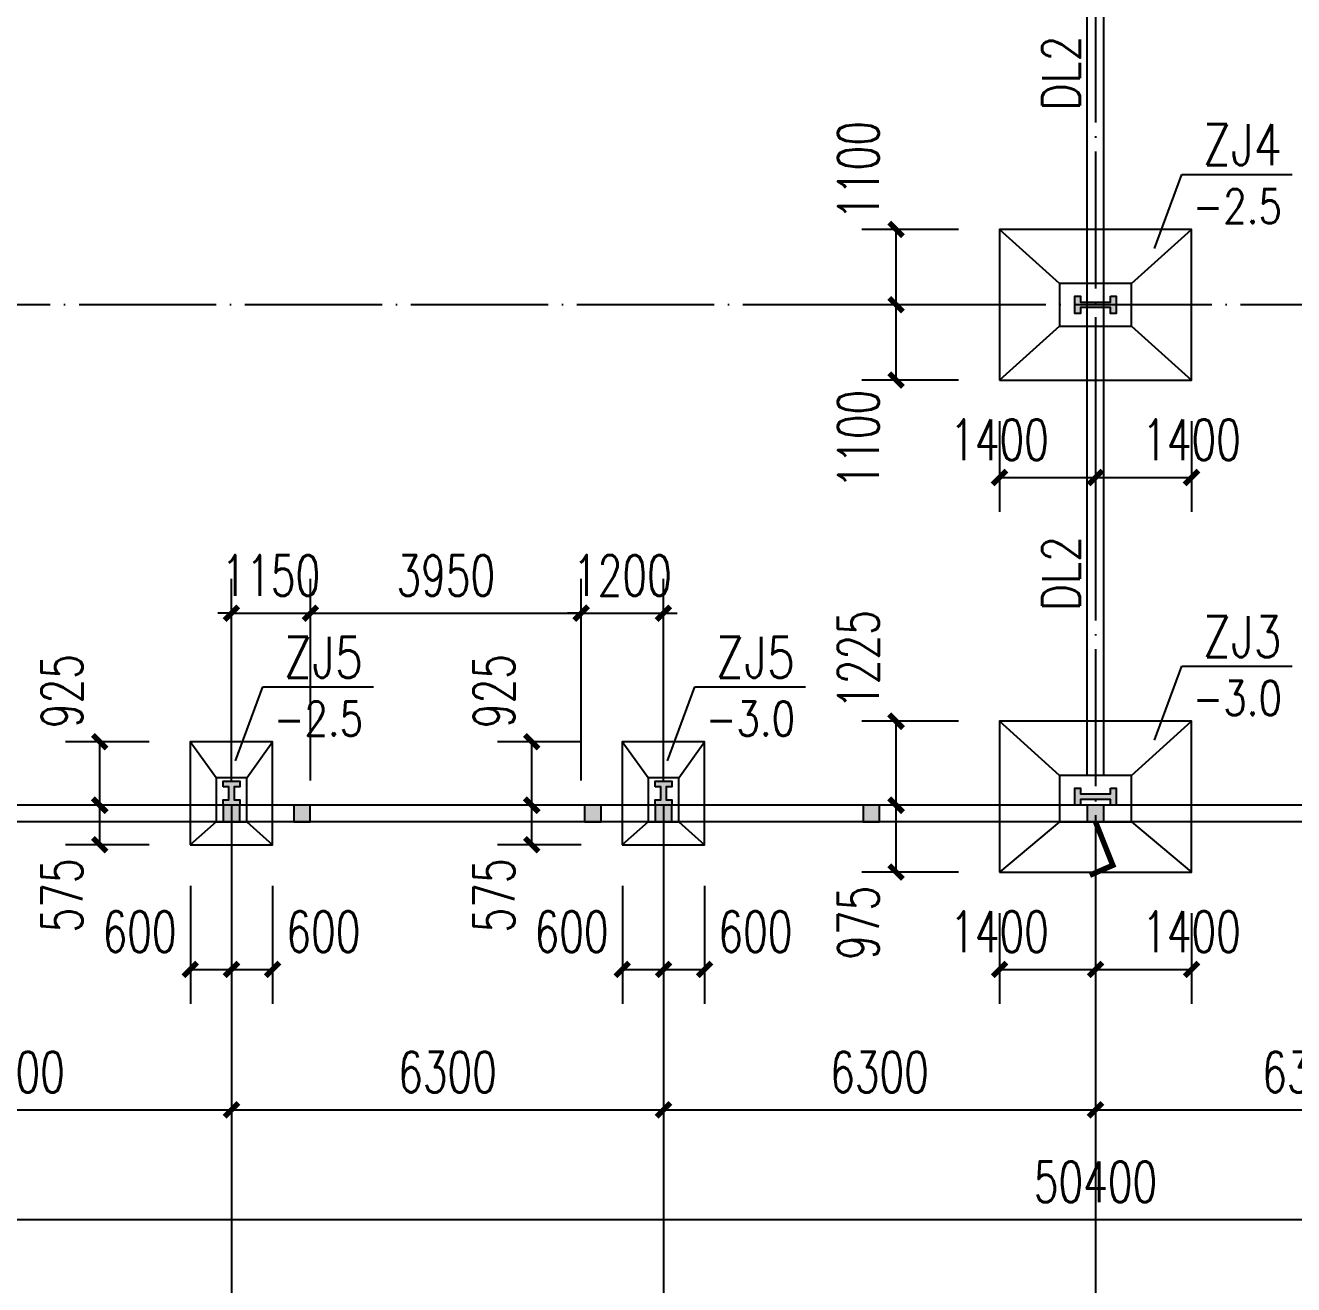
# Model space of a CAD drawing. Extents: x 37237700 to 37865026, y 138877 to 347670.
# Drawn here: x 37263291 to 37281786, y 251351 to 269718 of the extents above; entities that cross this region are included whole.
import ezdxf

# ---------------------------------------------------------------- set-up
doc = ezdxf.new("R2010")
doc.units = 0
doc.header["$LTSCALE"] = 1000
doc.header["$MEASUREMENT"] = 0
doc.linetypes.add('ACAD_ISO04W100', pattern=[30.5, 24, -3, 0.5, -3])
doc.linetypes.add('DOTE', pattern=[2.42, 2, -0.2, 0.02, -0.2])
doc.layers.get('0').update_dxf_attribs({"linetype": 'CONTINUOUS'})
doc.layers.get('DEFPOINTS').update_dxf_attribs({"linetype": 'CONTINUOUS'})
for name, color, linetype in [('AXIS', 3, 'CONTINUOUS'), ('COLUMN', 7, 'CONTINUOUS'), ('DOTE', 1, 'ACAD_ISO04W100'), ('PUB_DIM', 3, 'CONTINUOUS'), ('PUB_HATCH', 8, 'CONTINUOUS'), ('独立基础', 2, 'CONTINUOUS')]:
    doc.layers.add(name, color=color, linetype=linetype)
doc.styles.add('_TCH_DIM_T3', font='SIMPLEX', dxfattribs={"width": 0.705882, "bigfont": 'GBCBIG'})
doc.styles.add('DIM_FONT', font='SIMPLEX.shx', dxfattribs={"width": 0.8})
doc.dimstyles.new('_TCH_ARCH&&200', dxfattribs={"dimtxt": 595, "dimasz": 200, "dimexe": 500, "dimexo": 600, "dimgap": 252.5, "dimtad": 1, "dimdec": 0, "dimzin": 0, "dimdsep": 46, "dimtxsty": '_TCH_DIM_T3', "dimblk": 'ARCHTICK', "dimcen": 0.09, "dimclrt": 7, "dimazin": 2, "dimtfac": 1, "dimtdec": 0, "dimtix": 1, "dimtmove": 2, "dimatfit": 3, "dimfxl": 1, "dimtolj": 1, "dimtzin": 0, "dimarcsym": 0})

# ---------------------------------------------------------------- blocks, each defined once
blk = doc.blocks.new('_ArchTick')
at = {"color": 0, "linetype": 'ByBlock', "const_width": 0.4}
blk.add_lwpolyline([(-0.5, -0.5), (0.5, 0.5)], dxfattribs=at)
blk = doc.blocks.new('*D1146')
at = {"layer": 'DEFPOINTS', "color": 0}
for p in [(37267447, 261144), (37266297, 258103), (37267447, 258103)]:
    blk.add_point(p, dxfattribs=at)
at = {"layer": 'PUB_DIM', "color": 0, "lineweight": -2}
for p, q in [((37266297, 258703), (37266297, 261644)), ((37267447, 258703), (37267447, 261644)), ((37266297, 261144), (37266097, 261144)), ((37266297, 261144), (37267447, 261144)), ((37267447, 261144), (37267647, 261144))]:
    blk.add_line(p, q, dxfattribs=at)
at = {"layer": 'PUB_DIM', "color": 0, "lineweight": -2, "xscale": 200, "yscale": 200, "zscale": 200}
blk.add_blockref('_ArchTick', (37266297, 261144), dxfattribs=at)
at = {"layer": 'PUB_DIM', "color": 0, "lineweight": -2, "xscale": 200, "yscale": 200, "zscale": 200, "rotation": 180}
blk.add_blockref('_ArchTick', (37267447, 261144), dxfattribs=at)
at = {"layer": 'PUB_DIM', "color": 7, "insert": (37266872, 261694), "char_height": 595, "attachment_point": 5, "style": '_TCH_DIM_T3'}
blk.add_mtext('\\A1;1150', dxfattribs=at)
blk = doc.blocks.new('*D1147')
at = {"layer": 'DEFPOINTS', "color": 0}
for p in [(37271397, 261144), (37267447, 258103), (37271397, 258103)]:
    blk.add_point(p, dxfattribs=at)
at = {"layer": 'PUB_DIM', "color": 0, "lineweight": -2}
for p, q in [((37267447, 258703), (37267447, 261644)), ((37271397, 258703), (37271397, 261644)), ((37267447, 261144), (37271397, 261144))]:
    blk.add_line(p, q, dxfattribs=at)
at = {"layer": 'PUB_DIM', "color": 0, "lineweight": -2, "xscale": 200, "yscale": 200, "zscale": 200, "rotation": 180}
blk.add_blockref('_ArchTick', (37267447, 261144), dxfattribs=at)
at = {"layer": 'PUB_DIM', "color": 0, "lineweight": -2, "xscale": 200, "yscale": 200, "zscale": 200}
blk.add_blockref('_ArchTick', (37271397, 261144), dxfattribs=at)
at = {"layer": 'PUB_DIM', "color": 7, "insert": (37269422, 261694), "char_height": 595, "attachment_point": 5, "style": '_TCH_DIM_T3'}
blk.add_mtext('\\A1;3950', dxfattribs=at)
blk = doc.blocks.new('*D1148')
at = {"layer": 'DEFPOINTS', "color": 0}
for p in [(37272597, 261144), (37271397, 258103), (37272597, 258103)]:
    blk.add_point(p, dxfattribs=at)
at = {"layer": 'PUB_DIM', "color": 0, "lineweight": -2}
for p, q in [((37271397, 258703), (37271397, 261644)), ((37272597, 258703), (37272597, 261644)), ((37271397, 261144), (37271197, 261144)), ((37271397, 261144), (37272597, 261144)), ((37272597, 261144), (37272797, 261144))]:
    blk.add_line(p, q, dxfattribs=at)
at = {"layer": 'PUB_DIM', "color": 0, "lineweight": -2, "xscale": 200, "yscale": 200, "zscale": 200}
blk.add_blockref('_ArchTick', (37271397, 261144), dxfattribs=at)
at = {"layer": 'PUB_DIM', "color": 0, "lineweight": -2, "xscale": 200, "yscale": 200, "zscale": 200, "rotation": 180}
blk.add_blockref('_ArchTick', (37272597, 261144), dxfattribs=at)
at = {"layer": 'PUB_DIM', "color": 7, "insert": (37271997, 261694), "char_height": 595, "attachment_point": 5, "style": '_TCH_DIM_T3'}
blk.add_mtext('\\A1;1200', dxfattribs=at)
blk = doc.blocks.new('*D1273')
at = {"layer": 'DEFPOINTS', "color": 0}
for p in [(37270676, 258343), (37271997, 258343), (37271997, 257768)]:
    blk.add_point(p, dxfattribs=at)
at = {"layer": 'PUB_DIM', "color": 0, "lineweight": -2}
for p, q in [((37271397, 258343), (37270176, 258343)), ((37270676, 257768), (37270676, 258343)), ((37271397, 257768), (37270176, 257768))]:
    blk.add_line(p, q, dxfattribs=at)
at = {"layer": 'PUB_DIM', "color": 0, "lineweight": -2, "xscale": 200, "yscale": 200, "zscale": 200}
for p, rotation in [((37270676, 258343), 90), ((37270676, 257768), 270)]:
    blk.add_blockref('_ArchTick', p, dxfattribs=dict(at, rotation=rotation))
at = {"layer": 'PUB_DIM', "color": 7, "insert": (37270126, 257028), "char_height": 595, "attachment_point": 5, "rotation": 90, "style": '_TCH_DIM_T3'}
blk.add_mtext('\\A1;575', dxfattribs=at)
blk = doc.blocks.new('*D1274')
at = {"layer": 'DEFPOINTS', "color": 0}
for p in [(37270676, 259268), (37271997, 259268), (37271997, 258343)]:
    blk.add_point(p, dxfattribs=at)
at = {"layer": 'PUB_DIM', "color": 0, "lineweight": -2}
for p, q in [((37271397, 259268), (37270176, 259268)), ((37270676, 258343), (37270676, 259268)), ((37271397, 258343), (37270176, 258343))]:
    blk.add_line(p, q, dxfattribs=at)
at = {"layer": 'PUB_DIM', "color": 0, "lineweight": -2, "xscale": 200, "yscale": 200, "zscale": 200}
for p, rotation in [((37270676, 259268), 90), ((37270676, 258343), 270)]:
    blk.add_blockref('_ArchTick', p, dxfattribs=dict(at, rotation=rotation))
at = {"layer": 'PUB_DIM', "color": 7, "insert": (37270126, 260008), "char_height": 595, "attachment_point": 5, "rotation": 90, "style": '_TCH_DIM_T3'}
blk.add_mtext('\\A1;925', dxfattribs=at)
blk = doc.blocks.new('*D1275')
at = {"layer": 'DEFPOINTS', "color": 0}
for p in [(37271997, 257768), (37272597, 257768), (37272597, 255949)]:
    blk.add_point(p, dxfattribs=at)
at = {"layer": 'PUB_DIM', "color": 0, "lineweight": -2}
for p, q in [((37271997, 257168), (37271997, 255449)), ((37272597, 257168), (37272597, 255449)), ((37271997, 255949), (37272597, 255949))]:
    blk.add_line(p, q, dxfattribs=at)
at = {"layer": 'PUB_DIM', "color": 0, "lineweight": -2, "xscale": 200, "yscale": 200, "zscale": 200, "rotation": 180}
blk.add_blockref('_ArchTick', (37271997, 255949), dxfattribs=at)
at = {"layer": 'PUB_DIM', "color": 0, "lineweight": -2, "xscale": 200, "yscale": 200, "zscale": 200}
blk.add_blockref('_ArchTick', (37272597, 255949), dxfattribs=at)
at = {"layer": 'PUB_DIM', "color": 7, "insert": (37271257, 256499), "char_height": 595, "attachment_point": 5, "style": '_TCH_DIM_T3'}
blk.add_mtext('\\A1;600', dxfattribs=at)
blk = doc.blocks.new('*D1276')
at = {"layer": 'DEFPOINTS', "color": 0}
for p in [(37272597, 257768), (37273197, 257768), (37273197, 255949)]:
    blk.add_point(p, dxfattribs=at)
at = {"layer": 'PUB_DIM', "color": 0, "lineweight": -2}
for p, q in [((37272597, 257168), (37272597, 255449)), ((37273197, 257168), (37273197, 255449)), ((37272597, 255949), (37273197, 255949))]:
    blk.add_line(p, q, dxfattribs=at)
at = {"layer": 'PUB_DIM', "color": 0, "lineweight": -2, "xscale": 200, "yscale": 200, "zscale": 200, "rotation": 180}
blk.add_blockref('_ArchTick', (37272597, 255949), dxfattribs=at)
at = {"layer": 'PUB_DIM', "color": 0, "lineweight": -2, "xscale": 200, "yscale": 200, "zscale": 200}
blk.add_blockref('_ArchTick', (37273197, 255949), dxfattribs=at)
at = {"layer": 'PUB_DIM', "color": 7, "insert": (37273937, 256499), "char_height": 595, "attachment_point": 5, "style": '_TCH_DIM_T3'}
blk.add_mtext('\\A1;600', dxfattribs=at)
blk = doc.blocks.new('*D1281')
at = {"layer": 'DEFPOINTS', "color": 0}
for p in [(37264376, 258343), (37265697, 258343), (37265697, 257768)]:
    blk.add_point(p, dxfattribs=at)
at = {"layer": 'PUB_DIM', "color": 0, "lineweight": -2}
for p, q in [((37265097, 258343), (37263876, 258343)), ((37264376, 257768), (37264376, 258343)), ((37265097, 257768), (37263876, 257768))]:
    blk.add_line(p, q, dxfattribs=at)
at = {"layer": 'PUB_DIM', "color": 0, "lineweight": -2, "xscale": 200, "yscale": 200, "zscale": 200}
for p, rotation in [((37264376, 258343), 90), ((37264376, 257768), 270)]:
    blk.add_blockref('_ArchTick', p, dxfattribs=dict(at, rotation=rotation))
at = {"layer": 'PUB_DIM', "color": 7, "insert": (37263826, 257028), "char_height": 595, "attachment_point": 5, "rotation": 90, "style": '_TCH_DIM_T3'}
blk.add_mtext('\\A1;575', dxfattribs=at)
blk = doc.blocks.new('*D1282')
at = {"layer": 'DEFPOINTS', "color": 0}
for p in [(37264376, 259268), (37265697, 259268), (37265697, 258343)]:
    blk.add_point(p, dxfattribs=at)
at = {"layer": 'PUB_DIM', "color": 0, "lineweight": -2}
for p, q in [((37265097, 259268), (37263876, 259268)), ((37264376, 258343), (37264376, 259268)), ((37265097, 258343), (37263876, 258343))]:
    blk.add_line(p, q, dxfattribs=at)
at = {"layer": 'PUB_DIM', "color": 0, "lineweight": -2, "xscale": 200, "yscale": 200, "zscale": 200}
for p, rotation in [((37264376, 259268), 90), ((37264376, 258343), 270)]:
    blk.add_blockref('_ArchTick', p, dxfattribs=dict(at, rotation=rotation))
at = {"layer": 'PUB_DIM', "color": 7, "insert": (37263826, 260008), "char_height": 595, "attachment_point": 5, "rotation": 90, "style": '_TCH_DIM_T3'}
blk.add_mtext('\\A1;925', dxfattribs=at)
blk = doc.blocks.new('*D1283')
at = {"layer": 'DEFPOINTS', "color": 0}
for p in [(37265697, 257768), (37266297, 257768), (37266297, 255949)]:
    blk.add_point(p, dxfattribs=at)
at = {"layer": 'PUB_DIM', "color": 0, "lineweight": -2}
for p, q in [((37265697, 257168), (37265697, 255449)), ((37266297, 257168), (37266297, 255449)), ((37265697, 255949), (37266297, 255949))]:
    blk.add_line(p, q, dxfattribs=at)
at = {"layer": 'PUB_DIM', "color": 0, "lineweight": -2, "xscale": 200, "yscale": 200, "zscale": 200, "rotation": 180}
blk.add_blockref('_ArchTick', (37265697, 255949), dxfattribs=at)
at = {"layer": 'PUB_DIM', "color": 0, "lineweight": -2, "xscale": 200, "yscale": 200, "zscale": 200}
blk.add_blockref('_ArchTick', (37266297, 255949), dxfattribs=at)
at = {"layer": 'PUB_DIM', "color": 7, "insert": (37264957, 256499), "char_height": 595, "attachment_point": 5, "style": '_TCH_DIM_T3'}
blk.add_mtext('\\A1;600', dxfattribs=at)
blk = doc.blocks.new('*D1284')
at = {"layer": 'DEFPOINTS', "color": 0}
for p in [(37266297, 257768), (37266897, 257768), (37266897, 255949)]:
    blk.add_point(p, dxfattribs=at)
at = {"layer": 'PUB_DIM', "color": 0, "lineweight": -2}
for p, q in [((37266297, 257168), (37266297, 255449)), ((37266897, 257168), (37266897, 255449)), ((37266297, 255949), (37266897, 255949))]:
    blk.add_line(p, q, dxfattribs=at)
at = {"layer": 'PUB_DIM', "color": 0, "lineweight": -2, "xscale": 200, "yscale": 200, "zscale": 200, "rotation": 180}
blk.add_blockref('_ArchTick', (37266297, 255949), dxfattribs=at)
at = {"layer": 'PUB_DIM', "color": 0, "lineweight": -2, "xscale": 200, "yscale": 200, "zscale": 200}
blk.add_blockref('_ArchTick', (37266897, 255949), dxfattribs=at)
at = {"layer": 'PUB_DIM', "color": 7, "insert": (37267637, 256499), "char_height": 595, "attachment_point": 5, "style": '_TCH_DIM_T3'}
blk.add_mtext('\\A1;600', dxfattribs=at)
blk = doc.blocks.new('*D1309')
at = {"layer": 'DEFPOINTS', "color": 0}
for p in [(37275989, 266743), (37277497, 266743), (37277497, 265643)]:
    blk.add_point(p, dxfattribs=at)
at = {"layer": 'PUB_DIM', "color": 0, "lineweight": -2}
for p, q in [((37276897, 266743), (37275489, 266743)), ((37275989, 265643), (37275989, 266743)), ((37276897, 265643), (37275489, 265643))]:
    blk.add_line(p, q, dxfattribs=at)
at = {"layer": 'PUB_DIM', "color": 0, "lineweight": -2, "xscale": 200, "yscale": 200, "zscale": 200}
for p, rotation in [((37275989, 266743), 90), ((37275989, 265643), 270)]:
    blk.add_blockref('_ArchTick', p, dxfattribs=dict(at, rotation=rotation))
at = {"layer": 'PUB_DIM', "color": 7, "insert": (37275439, 267603), "char_height": 595, "attachment_point": 5, "rotation": 90, "style": '_TCH_DIM_T3'}
blk.add_mtext('\\A1;1100', dxfattribs=at)
blk = doc.blocks.new('*D1310')
at = {"layer": 'DEFPOINTS', "color": 0}
for p in [(37275989, 265643), (37277497, 265643), (37277497, 264543)]:
    blk.add_point(p, dxfattribs=at)
at = {"layer": 'PUB_DIM', "color": 0, "lineweight": -2}
for p, q in [((37276897, 265643), (37275489, 265643)), ((37275989, 264543), (37275989, 265643)), ((37276897, 264543), (37275489, 264543))]:
    blk.add_line(p, q, dxfattribs=at)
at = {"layer": 'PUB_DIM', "color": 0, "lineweight": -2, "xscale": 200, "yscale": 200, "zscale": 200}
for p, rotation in [((37275989, 265643), 90), ((37275989, 264543), 270)]:
    blk.add_blockref('_ArchTick', p, dxfattribs=dict(at, rotation=rotation))
at = {"layer": 'PUB_DIM', "color": 7, "insert": (37275439, 263683), "char_height": 595, "attachment_point": 5, "rotation": 90, "style": '_TCH_DIM_T3'}
blk.add_mtext('\\A1;1100', dxfattribs=at)
blk = doc.blocks.new('*D1311')
at = {"layer": 'DEFPOINTS', "color": 0}
for p in [(37275989, 258343), (37277497, 258343), (37277497, 257368)]:
    blk.add_point(p, dxfattribs=at)
at = {"layer": 'PUB_DIM', "color": 0, "lineweight": -2}
for p, q in [((37276897, 258343), (37275489, 258343)), ((37275989, 257368), (37275989, 258343)), ((37276897, 257368), (37275489, 257368))]:
    blk.add_line(p, q, dxfattribs=at)
at = {"layer": 'PUB_DIM', "color": 0, "lineweight": -2, "xscale": 200, "yscale": 200, "zscale": 200}
for p, rotation in [((37275989, 258343), 90), ((37275989, 257368), 270)]:
    blk.add_blockref('_ArchTick', p, dxfattribs=dict(at, rotation=rotation))
at = {"layer": 'PUB_DIM', "color": 7, "insert": (37275439, 256628), "char_height": 595, "attachment_point": 5, "rotation": 90, "style": '_TCH_DIM_T3'}
blk.add_mtext('\\A1;975', dxfattribs=at)
blk = doc.blocks.new('*D1312')
at = {"layer": 'DEFPOINTS', "color": 0}
for p in [(37275989, 259568), (37277497, 259568), (37277497, 258343)]:
    blk.add_point(p, dxfattribs=at)
at = {"layer": 'PUB_DIM', "color": 0, "lineweight": -2}
for p, q in [((37276897, 259568), (37275489, 259568)), ((37275989, 258343), (37275989, 259568)), ((37276897, 258343), (37275489, 258343))]:
    blk.add_line(p, q, dxfattribs=at)
at = {"layer": 'PUB_DIM', "color": 0, "lineweight": -2, "xscale": 200, "yscale": 200, "zscale": 200}
for p, rotation in [((37275989, 259568), 90), ((37275989, 258343), 270)]:
    blk.add_blockref('_ArchTick', p, dxfattribs=dict(at, rotation=rotation))
at = {"layer": 'PUB_DIM', "color": 7, "insert": (37275439, 260468), "char_height": 595, "attachment_point": 5, "rotation": 90, "style": '_TCH_DIM_T3'}
blk.add_mtext('\\A1;1225', dxfattribs=at)
blk = doc.blocks.new('*D1313')
at = {"layer": 'DEFPOINTS', "color": 0}
for p in [(37277497, 264543), (37278897, 264543), (37278897, 263124)]:
    blk.add_point(p, dxfattribs=at)
at = {"layer": 'PUB_DIM', "color": 0, "lineweight": -2}
for p, q in [((37277497, 263943), (37277497, 262624)), ((37278897, 263943), (37278897, 262624)), ((37277497, 263124), (37278897, 263124))]:
    blk.add_line(p, q, dxfattribs=at)
at = {"layer": 'PUB_DIM', "color": 0, "lineweight": -2, "xscale": 200, "yscale": 200, "zscale": 200, "rotation": 180}
blk.add_blockref('_ArchTick', (37277497, 263124), dxfattribs=at)
at = {"layer": 'PUB_DIM', "color": 0, "lineweight": -2, "xscale": 200, "yscale": 200, "zscale": 200}
blk.add_blockref('_ArchTick', (37278897, 263124), dxfattribs=at)
at = {"layer": 'PUB_DIM', "color": 7, "insert": (37277497, 263674), "char_height": 595, "attachment_point": 5, "style": '_TCH_DIM_T3'}
blk.add_mtext('\\A1;1400', dxfattribs=at)
blk = doc.blocks.new('*D1314')
at = {"layer": 'DEFPOINTS', "color": 0}
for p in [(37278897, 264543), (37280297, 264543), (37280297, 263124)]:
    blk.add_point(p, dxfattribs=at)
at = {"layer": 'PUB_DIM', "color": 0, "lineweight": -2}
for p, q in [((37278897, 263943), (37278897, 262624)), ((37280297, 263943), (37280297, 262624)), ((37278897, 263124), (37280297, 263124))]:
    blk.add_line(p, q, dxfattribs=at)
at = {"layer": 'PUB_DIM', "color": 0, "lineweight": -2, "xscale": 200, "yscale": 200, "zscale": 200, "rotation": 180}
blk.add_blockref('_ArchTick', (37278897, 263124), dxfattribs=at)
at = {"layer": 'PUB_DIM', "color": 0, "lineweight": -2, "xscale": 200, "yscale": 200, "zscale": 200}
blk.add_blockref('_ArchTick', (37280297, 263124), dxfattribs=at)
at = {"layer": 'PUB_DIM', "color": 7, "insert": (37280297, 263674), "char_height": 595, "attachment_point": 5, "style": '_TCH_DIM_T3'}
blk.add_mtext('\\A1;1400', dxfattribs=at)
blk = doc.blocks.new('*D1317')
at = {"layer": 'DEFPOINTS', "color": 0}
for p in [(37277497, 257368), (37278897, 257368), (37278897, 255949)]:
    blk.add_point(p, dxfattribs=at)
at = {"layer": 'PUB_DIM', "color": 0, "lineweight": -2}
for p, q in [((37277497, 256768), (37277497, 255449)), ((37278897, 256768), (37278897, 255449)), ((37277497, 255949), (37278897, 255949))]:
    blk.add_line(p, q, dxfattribs=at)
at = {"layer": 'PUB_DIM', "color": 0, "lineweight": -2, "xscale": 200, "yscale": 200, "zscale": 200, "rotation": 180}
blk.add_blockref('_ArchTick', (37277497, 255949), dxfattribs=at)
at = {"layer": 'PUB_DIM', "color": 0, "lineweight": -2, "xscale": 200, "yscale": 200, "zscale": 200}
blk.add_blockref('_ArchTick', (37278897, 255949), dxfattribs=at)
at = {"layer": 'PUB_DIM', "color": 7, "insert": (37277497, 256499), "char_height": 595, "attachment_point": 5, "style": '_TCH_DIM_T3'}
blk.add_mtext('\\A1;1400', dxfattribs=at)
blk = doc.blocks.new('*D1318')
at = {"layer": 'DEFPOINTS', "color": 0}
for p in [(37278897, 257368), (37280297, 257368), (37280297, 255949)]:
    blk.add_point(p, dxfattribs=at)
at = {"layer": 'PUB_DIM', "color": 0, "lineweight": -2}
for p, q in [((37278897, 256768), (37278897, 255449)), ((37280297, 256768), (37280297, 255449)), ((37278897, 255949), (37280297, 255949))]:
    blk.add_line(p, q, dxfattribs=at)
at = {"layer": 'PUB_DIM', "color": 0, "lineweight": -2, "xscale": 200, "yscale": 200, "zscale": 200, "rotation": 180}
blk.add_blockref('_ArchTick', (37278897, 255949), dxfattribs=at)
at = {"layer": 'PUB_DIM', "color": 0, "lineweight": -2, "xscale": 200, "yscale": 200, "zscale": 200}
blk.add_blockref('_ArchTick', (37280297, 255949), dxfattribs=at)
at = {"layer": 'PUB_DIM', "color": 7, "insert": (37280297, 256499), "char_height": 595, "attachment_point": 5, "style": '_TCH_DIM_T3'}
blk.add_mtext('\\A1;1400', dxfattribs=at)
blk = doc.blocks.new('*D1532')
at = {"layer": 'AXIS', "color": 0, "lineweight": -2}
for p, q in [((37259997, 255994), (37259997, 253401)), ((37266297, 255994), (37266297, 253401)), ((37259997, 253901), (37266297, 253901))]:
    blk.add_line(p, q, dxfattribs=at)
at = {"layer": 'DEFPOINTS', "color": 0}
for p in [(37259997, 256594), (37266297, 256594), (37266297, 253901)]:
    blk.add_point(p, dxfattribs=at)
at = {"layer": 'AXIS', "color": 0, "lineweight": -2, "xscale": 200, "yscale": 200, "zscale": 200, "rotation": 180}
blk.add_blockref('_ArchTick', (37259997, 253901), dxfattribs=at)
at = {"layer": 'AXIS', "color": 0, "lineweight": -2, "xscale": 200, "yscale": 200, "zscale": 200}
blk.add_blockref('_ArchTick', (37266297, 253901), dxfattribs=at)
at = {"layer": 'AXIS', "color": 7, "insert": (37263147, 254451), "char_height": 595, "attachment_point": 5, "style": '_TCH_DIM_T3'}
blk.add_mtext('\\A1;6300', dxfattribs=at)
blk = doc.blocks.new('*D1533')
at = {"layer": 'AXIS', "color": 0, "lineweight": -2}
for p, q in [((37266297, 255994), (37266297, 253401)), ((37272597, 255994), (37272597, 253401)), ((37266297, 253901), (37272597, 253901))]:
    blk.add_line(p, q, dxfattribs=at)
at = {"layer": 'DEFPOINTS', "color": 0}
for p in [(37266297, 256594), (37272597, 256594), (37272597, 253901)]:
    blk.add_point(p, dxfattribs=at)
at = {"layer": 'AXIS', "color": 0, "lineweight": -2, "xscale": 200, "yscale": 200, "zscale": 200, "rotation": 180}
blk.add_blockref('_ArchTick', (37266297, 253901), dxfattribs=at)
at = {"layer": 'AXIS', "color": 0, "lineweight": -2, "xscale": 200, "yscale": 200, "zscale": 200}
blk.add_blockref('_ArchTick', (37272597, 253901), dxfattribs=at)
at = {"layer": 'AXIS', "color": 7, "insert": (37269447, 254451), "char_height": 595, "attachment_point": 5, "style": '_TCH_DIM_T3'}
blk.add_mtext('\\A1;6300', dxfattribs=at)
blk = doc.blocks.new('*D1534')
at = {"layer": 'AXIS', "color": 0, "lineweight": -2}
for p, q in [((37272597, 255994), (37272597, 253401)), ((37278897, 255994), (37278897, 253401)), ((37272597, 253901), (37278897, 253901))]:
    blk.add_line(p, q, dxfattribs=at)
at = {"layer": 'DEFPOINTS', "color": 0}
for p in [(37272597, 256594), (37278897, 256594), (37278897, 253901)]:
    blk.add_point(p, dxfattribs=at)
at = {"layer": 'AXIS', "color": 0, "lineweight": -2, "xscale": 200, "yscale": 200, "zscale": 200, "rotation": 180}
blk.add_blockref('_ArchTick', (37272597, 253901), dxfattribs=at)
at = {"layer": 'AXIS', "color": 0, "lineweight": -2, "xscale": 200, "yscale": 200, "zscale": 200}
blk.add_blockref('_ArchTick', (37278897, 253901), dxfattribs=at)
at = {"layer": 'AXIS', "color": 7, "insert": (37275747, 254451), "char_height": 595, "attachment_point": 5, "style": '_TCH_DIM_T3'}
blk.add_mtext('\\A1;6300', dxfattribs=at)
blk = doc.blocks.new('*D1535')
at = {"layer": 'AXIS', "color": 0, "lineweight": -2}
for p, q in [((37278897, 255994), (37278897, 253401)), ((37285197, 255994), (37285197, 253401)), ((37278897, 253901), (37285197, 253901))]:
    blk.add_line(p, q, dxfattribs=at)
at = {"layer": 'DEFPOINTS', "color": 0}
for p in [(37278897, 256594), (37285197, 256594), (37285197, 253901)]:
    blk.add_point(p, dxfattribs=at)
at = {"layer": 'AXIS', "color": 0, "lineweight": -2, "xscale": 200, "yscale": 200, "zscale": 200, "rotation": 180}
blk.add_blockref('_ArchTick', (37278897, 253901), dxfattribs=at)
at = {"layer": 'AXIS', "color": 0, "lineweight": -2, "xscale": 200, "yscale": 200, "zscale": 200}
blk.add_blockref('_ArchTick', (37285197, 253901), dxfattribs=at)
at = {"layer": 'AXIS', "color": 7, "insert": (37282047, 254451), "char_height": 595, "attachment_point": 5, "style": '_TCH_DIM_T3'}
blk.add_mtext('\\A1;6300', dxfattribs=at)
blk = doc.blocks.new('*D1539')
at = {"layer": 'AXIS', "color": 0, "lineweight": -2}
for p, q in [((37253697, 256394), (37253697, 251801)), ((37304097, 256394), (37304097, 251801)), ((37253697, 252301), (37304097, 252301))]:
    blk.add_line(p, q, dxfattribs=at)
at = {"layer": 'DEFPOINTS', "color": 0}
for p in [(37253697, 256994), (37304097, 256994), (37304097, 252301)]:
    blk.add_point(p, dxfattribs=at)
at = {"layer": 'AXIS', "color": 0, "lineweight": -2, "xscale": 200, "yscale": 200, "zscale": 200, "rotation": 180}
blk.add_blockref('_ArchTick', (37253697, 252301), dxfattribs=at)
at = {"layer": 'AXIS', "color": 0, "lineweight": -2, "xscale": 200, "yscale": 200, "zscale": 200}
blk.add_blockref('_ArchTick', (37304097, 252301), dxfattribs=at)
at = {"layer": 'AXIS', "color": 7, "insert": (37278897, 252851), "char_height": 595, "attachment_point": 5, "style": '_TCH_DIM_T3'}
blk.add_mtext('\\A1;50400', dxfattribs=at)

msp = doc.modelspace()

# ---------------------------------------------------------------- hatches: boundary and pattern name
for points in [[(37279116.5, 265767.8), (37279196.5, 265767.8), (37279196.5, 265517.8), (37279116.5, 265517.8), (37279116.5, 265602.8), (37278676.5, 265602.8), (37278676.5, 265517.8), (37278596.5, 265517.8), (37278596.5, 265767.8), (37278676.5, 265767.8), (37278676.5, 265682.8), (37279116.5, 265682.8)], [(37266176.5, 258612.8), (37266176.5, 258692.8), (37266416.5, 258692.8), (37266416.5, 258612.8), (37266336.5, 258612.8), (37266336.5, 258422.8), (37266416.5, 258422.8), (37266416.5, 258342.8), (37266176.5, 258342.8), (37266176.5, 258422.8), (37266256.5, 258422.8), (37266256.5, 258612.8)], [(37272476.5, 258612.8), (37272476.5, 258692.8), (37272716.5, 258692.8), (37272716.5, 258612.8), (37272636.5, 258612.8), (37272636.5, 258422.8), (37272716.5, 258422.8), (37272716.5, 258342.8), (37272476.5, 258342.8), (37272476.5, 258422.8), (37272556.5, 258422.8), (37272556.5, 258612.8)], [(37279116.5, 258592.8), (37279196.5, 258592.8), (37279196.5, 258342.8), (37279116.5, 258342.8), (37279116.5, 258427.8), (37278676.5, 258427.8), (37278676.5, 258342.8), (37278596.5, 258342.8), (37278596.5, 258592.8), (37278676.5, 258592.8), (37278676.5, 258507.8), (37279116.5, 258507.8)]]:
    msp.add_hatch(color=256).paths.add_polyline_path(points)
at = {"layer": 'PUB_HATCH'}
for points in [[(37266176.5, 258102.8), (37266416.5, 258102.8), (37266416.5, 258342.8), (37266176.5, 258342.8)], [(37267206.5, 258102.8), (37267446.5, 258102.8), (37267446.5, 258342.8), (37267206.5, 258342.8)], [(37271446.5, 258102.8), (37271686.5, 258102.8), (37271686.5, 258342.8), (37271446.5, 258342.8)], [(37272476.5, 258102.8), (37272716.5, 258102.8), (37272716.5, 258342.8), (37272476.5, 258342.8)], [(37275506.5, 258102.8), (37275746.5, 258102.8), (37275746.5, 258342.8), (37275506.5, 258342.8)], [(37278776.5, 258102.8), (37279016.5, 258102.8), (37279016.5, 258342.8), (37278776.5, 258342.8)]]:
    msp.add_hatch(color=256, dxfattribs=at).paths.add_polyline_path(points)

# ---------------------------------------------------------------- linework, layer by layer
for p, q in [((37278776.5, 258777.8), (37278776.5, 330907.8)), ((37279016.5, 258777.8), (37279016.5, 330907.8)), ((37279756, 266465.5, 0), (37280156.3, 267545, 0)), ((37280156.3, 267545, 0), (37281766.4, 267545, 0)), ((37279756, 259290.5, 0), (37280156.3, 260370, 0)), ((37280156.3, 260370, 0), (37281766.4, 260370, 0)), ((37266356, 258990.5, 0), (37266756.3, 260070, 0)), ((37266756.3, 260070, 0), (37268366.4, 260070, 0)), ((37272656, 258990.5, 0), (37273056.3, 260070, 0)), ((37273056.3, 260070, 0), (37274666.4, 260070, 0))]:
    msp.add_line(p, q)
for points in [[(37253456.5, 331582.8), (37304336.5, 331582.8), (37304336.5, 258102.8), (37253456.5, 258102.8)], [(37253696.5, 331342.8), (37304096.5, 331342.8), (37304096.5, 258342.8), (37253696.5, 258342.8)]]:
    msp.add_lwpolyline(points, close=True)
for points in [[(37279116.5, 265767.8), (37279196.5, 265767.8), (37279196.5, 265517.8), (37279116.5, 265517.8), (37279116.5, 265602.8), (37278676.5, 265602.8), (37278676.5, 265517.8), (37278596.5, 265517.8), (37278596.5, 265767.8), (37278676.5, 265767.8), (37278676.5, 265682.8), (37279116.5, 265682.8), (37279116.5, 265767.8)], [(37266176.5, 258612.8), (37266176.5, 258692.8), (37266416.5, 258692.8), (37266416.5, 258612.8), (37266336.5, 258612.8), (37266336.5, 258422.8), (37266416.5, 258422.8), (37266416.5, 258342.8), (37266176.5, 258342.8), (37266176.5, 258422.8), (37266256.5, 258422.8), (37266256.5, 258612.8), (37266176.5, 258612.8)], [(37272476.5, 258612.8), (37272476.5, 258692.8), (37272716.5, 258692.8), (37272716.5, 258612.8), (37272636.5, 258612.8), (37272636.5, 258422.8), (37272716.5, 258422.8), (37272716.5, 258342.8), (37272476.5, 258342.8), (37272476.5, 258422.8), (37272556.5, 258422.8), (37272556.5, 258612.8), (37272476.5, 258612.8)], [(37279116.5, 258592.8), (37279196.5, 258592.8), (37279196.5, 258342.8), (37279116.5, 258342.8), (37279116.5, 258427.8), (37278676.5, 258427.8), (37278676.5, 258342.8), (37278596.5, 258342.8), (37278596.5, 258592.8), (37278676.5, 258592.8), (37278676.5, 258507.8), (37279116.5, 258507.8), (37279116.5, 258592.8)]]:
    msp.add_lwpolyline(points)
at = {"const_width": 80}
msp.add_lwpolyline([(37278896.5, 258102.8), (37279149.6, 257467.1), (37278815.2, 257322.6)], dxfattribs=at)
at = {"layer": 'AXIS'}
for p, q in [((37266296.5, 256593.9), (37266296.5, 250901)), ((37272596.5, 256593.9), (37272596.5, 250901)), ((37278896.5, 256593.9), (37278896.5, 250901))]:
    msp.add_line(p, q, dxfattribs=at)
at = {"layer": 'COLUMN'}
for p, q in [((37266416.5, 258342.8), (37266176.5, 258342.8)), ((37266176.5, 258342.8), (37266176.5, 258102.8)), ((37266416.5, 258102.8), (37266416.5, 258342.8)), ((37267446.5, 258342.8), (37267206.5, 258342.8)), ((37267206.5, 258342.8), (37267206.5, 258102.8)), ((37267446.5, 258102.8), (37267446.5, 258342.8)), ((37271686.5, 258342.8), (37271446.5, 258342.8)), ((37271446.5, 258342.8), (37271446.5, 258102.8)), ((37271686.5, 258102.8), (37271686.5, 258342.8)), ((37272716.5, 258342.8), (37272476.5, 258342.8)), ((37272476.5, 258342.8), (37272476.5, 258102.8)), ((37272716.5, 258102.8), (37272716.5, 258342.8)), ((37275746.5, 258342.8), (37275506.5, 258342.8)), ((37275506.5, 258342.8), (37275506.5, 258102.8)), ((37275746.5, 258102.8), (37275746.5, 258342.8)), ((37279016.5, 258342.8), (37278776.5, 258342.8)), ((37278776.5, 258342.8), (37278776.5, 258102.8)), ((37279016.5, 258102.8), (37279016.5, 258342.8)), ((37266176.5, 258102.8), (37266416.5, 258102.8)), ((37267206.5, 258102.8), (37267446.5, 258102.8)), ((37271446.5, 258102.8), (37271686.5, 258102.8)), ((37272476.5, 258102.8), (37272716.5, 258102.8)), ((37275506.5, 258102.8), (37275746.5, 258102.8)), ((37278776.5, 258102.8), (37279016.5, 258102.8))]:
    msp.add_line(p, q, dxfattribs=at)
at = {"layer": 'DOTE', "linetype": 'DOTE'}
for p, q in [((37278896.5, 333220.2), (37278896.5, 256309.1)), ((37307213.7, 265642.8), (37250862.5, 265642.8)), ((37307213.7, 258342.8), (37250862.5, 258342.8)), ((37266296.5, 258342.8), (37266296.5, 256309.1)), ((37272596.5, 258342.8), (37272596.5, 256309.1))]:
    msp.add_line(p, q, dxfattribs=at)
at = {"layer": '独立基础'}
for p, q in [((37278371.5, 265952.8), (37277496.5, 266742.8)), ((37279421.5, 265952.8), (37280296.5, 266742.8)), ((37278371.5, 265332.8), (37277496.5, 264542.8)), ((37279421.5, 265332.8), (37280296.5, 264542.8)), ((37278371.5, 258777.8), (37277496.5, 259567.8)), ((37279421.5, 258777.8), (37280296.5, 259567.8)), ((37266071.5, 258742.8), (37265696.5, 259267.8)), ((37266521.5, 258742.8), (37266896.5, 259267.8)), ((37272371.5, 258742.8), (37271996.5, 259267.8)), ((37272821.5, 258742.8), (37273196.5, 259267.8)), ((37266071.5, 258102.8), (37265696.5, 257767.8)), ((37266521.5, 258102.8), (37266896.5, 257767.8)), ((37272371.5, 258102.8), (37271996.5, 257767.8)), ((37272821.5, 258102.8), (37273196.5, 257767.8)), ((37278371.5, 258102.8), (37277496.5, 257367.8)), ((37279421.5, 258102.8), (37280296.5, 257367.8))]:
    msp.add_line(p, q, dxfattribs=at)
for points in [[(37277496.5, 264542.8), (37280296.5, 264542.8), (37280296.5, 266742.8), (37277496.5, 266742.8)], [(37278371.5, 265332.8), (37279421.5, 265332.8), (37279421.5, 265952.8), (37278371.5, 265952.8)], [(37277496.5, 257367.8), (37280296.5, 257367.8), (37280296.5, 259567.8), (37277496.5, 259567.8)], [(37265696.5, 257767.8), (37266896.5, 257767.8), (37266896.5, 259267.8), (37265696.5, 259267.8)], [(37271996.5, 257767.8), (37273196.5, 257767.8), (37273196.5, 259267.8), (37271996.5, 259267.8)], [(37278371.5, 258102.8), (37279421.5, 258102.8), (37279421.5, 258777.8), (37278371.5, 258777.8)], [(37266071.5, 258102.8), (37266521.5, 258102.8), (37266521.5, 258742.8), (37266071.5, 258742.8)], [(37272371.5, 258102.8), (37272821.5, 258102.8), (37272821.5, 258742.8), (37272371.5, 258742.8)]]:
    msp.add_lwpolyline(points, close=True, dxfattribs=at)

# ---------------------------------------------------------------- texts
at = {"style": 'DIM_FONT', "width": 0.8}
for p in [(37278670.3, 268475.7), (37278670.3, 261175.7)]:
    msp.add_text('DL2', height=550, rotation=90, dxfattribs=at).set_placement(p)
for s, height, p in [('ZJ4', 600, (37280462.9, 267676.9, 0)), ('-2.5', 500, (37280314.3, 266830.8, 0)), ('ZJ3', 600, (37280462.9, 260501.9, 0)), ('ZJ5', 600, (37267062.9, 260201.9, 0)), ('ZJ5', 600, (37273362.9, 260201.9, 0)), ('-3.0', 500, (37280314.3, 259655.8, 0)), ('-2.5', 500, (37266914.3, 259355.8, 0)), ('-3.0', 500, (37273214.3, 259355.8, 0))]:
    msp.add_text(s, height=height, dxfattribs=at).set_placement(p)

# ---------------------------------------------------------------- dimensions: what is measured, and where the dimension line sits
at = {"layer": 'AXIS'}
for p1, p2, distance, picture, middle in [((37253696.5, 256993.9), (37304096.5, 256993.9), -4692.9, '*D1539', (37278896.5, 252851)), ((37259996.5, 256593.9), (37266296.5, 256593.9), -2692.9, '*D1532', (37263146.5, 254451)), ((37266296.5, 256593.9), (37272596.5, 256593.9), -2692.9, '*D1533', (37269446.5, 254451)), ((37272596.5, 256593.9), (37278896.5, 256593.9), -2692.9, '*D1534', (37275746.5, 254451)), ((37278896.5, 256593.9), (37285196.5, 256593.9), -2692.9, '*D1535', (37282046.5, 254451))]:
    dim = msp.add_aligned_dim(p1=p1, p2=p2, distance=distance, dimstyle='_TCH_ARCH&&200', dxfattribs=at)
    dim.commit()
    dim.dimension.update_dxf_attribs({"geometry": picture, "text_midpoint": middle})
at = {"layer": 'PUB_DIM'}
for base, p1, p2, angle, picture, middle in [((37275988.8, 266742.8), (37277496.5, 265642.8), (37277496.5, 266742.8), 90, '*D1309', (37275438.8, 267602.8)), ((37275988.8, 265642.8), (37277496.5, 264542.8), (37277496.5, 265642.8), 90, '*D1310', (37275438.8, 263682.8)), ((37278896.5, 263123.6), (37277496.5, 264542.8), (37278896.5, 264542.8), 0, '*D1313', (37277496.5, 263673.6)), ((37280296.5, 263123.6), (37278896.5, 264542.8), (37280296.5, 264542.8), 0, '*D1314', (37280296.5, 263673.6)), ((37275988.8, 259567.8), (37277496.5, 258342.8), (37277496.5, 259567.8), 90, '*D1312', (37275438.8, 260467.8)), ((37264376.2, 259267.8), (37265696.5, 258342.8), (37265696.5, 259267.8), 90, '*D1282', (37263826.2, 260007.8)), ((37270676.2, 259267.8), (37271996.5, 258342.8), (37271996.5, 259267.8), 90, '*D1274', (37270126.2, 260007.8)), ((37264376.2, 258342.8), (37265696.5, 257767.8), (37265696.5, 258342.8), 90, '*D1281', (37263826.2, 257027.8)), ((37270676.2, 258342.8), (37271996.5, 257767.8), (37271996.5, 258342.8), 90, '*D1273', (37270126.2, 257027.8)), ((37275988.8, 258342.8), (37277496.5, 257367.8), (37277496.5, 258342.8), 90, '*D1311', (37275438.8, 256627.8)), ((37266296.5, 255948.6), (37265696.5, 257767.8), (37266296.5, 257767.8), 0, '*D1283', (37264956.5, 256498.6)), ((37266896.5, 255948.6), (37266296.5, 257767.8), (37266896.5, 257767.8), 0, '*D1284', (37267636.5, 256498.6)), ((37272596.5, 255948.6), (37271996.5, 257767.8), (37272596.5, 257767.8), 0, '*D1275', (37271256.5, 256498.6)), ((37273196.5, 255948.6), (37272596.5, 257767.8), (37273196.5, 257767.8), 0, '*D1276', (37273936.5, 256498.6)), ((37278896.5, 255948.6), (37277496.5, 257367.8), (37278896.5, 257367.8), 0, '*D1317', (37277496.5, 256498.6)), ((37280296.5, 255948.6), (37278896.5, 257367.8), (37280296.5, 257367.8), 0, '*D1318', (37280296.5, 256498.6))]:
    dim = msp.add_linear_dim(base=base, p1=p1, p2=p2, angle=angle, dimstyle='_TCH_ARCH&&200', dxfattribs=at)
    dim.commit()
    dim.dimension.update_dxf_attribs({"geometry": picture, "text_midpoint": middle, "dimtype": 129})
for p1, p2, picture, middle in [((37266296.5, 258102.8), (37267446.5, 258102.8), '*D1146', (37266871.5, 261693.8)), ((37267446.5, 258102.8), (37271396.5, 258102.8), '*D1147', (37269421.5, 261693.8)), ((37271396.5, 258102.8), (37272596.5, 258102.8), '*D1148', (37271996.5, 261693.8))]:
    dim = msp.add_aligned_dim(p1=p1, p2=p2, distance=3041, dimstyle='_TCH_ARCH&&200', dxfattribs=at)
    dim.commit()
    dim.dimension.update_dxf_attribs({"geometry": picture, "text_midpoint": middle})

doc.saveas('drawing.dxf')
